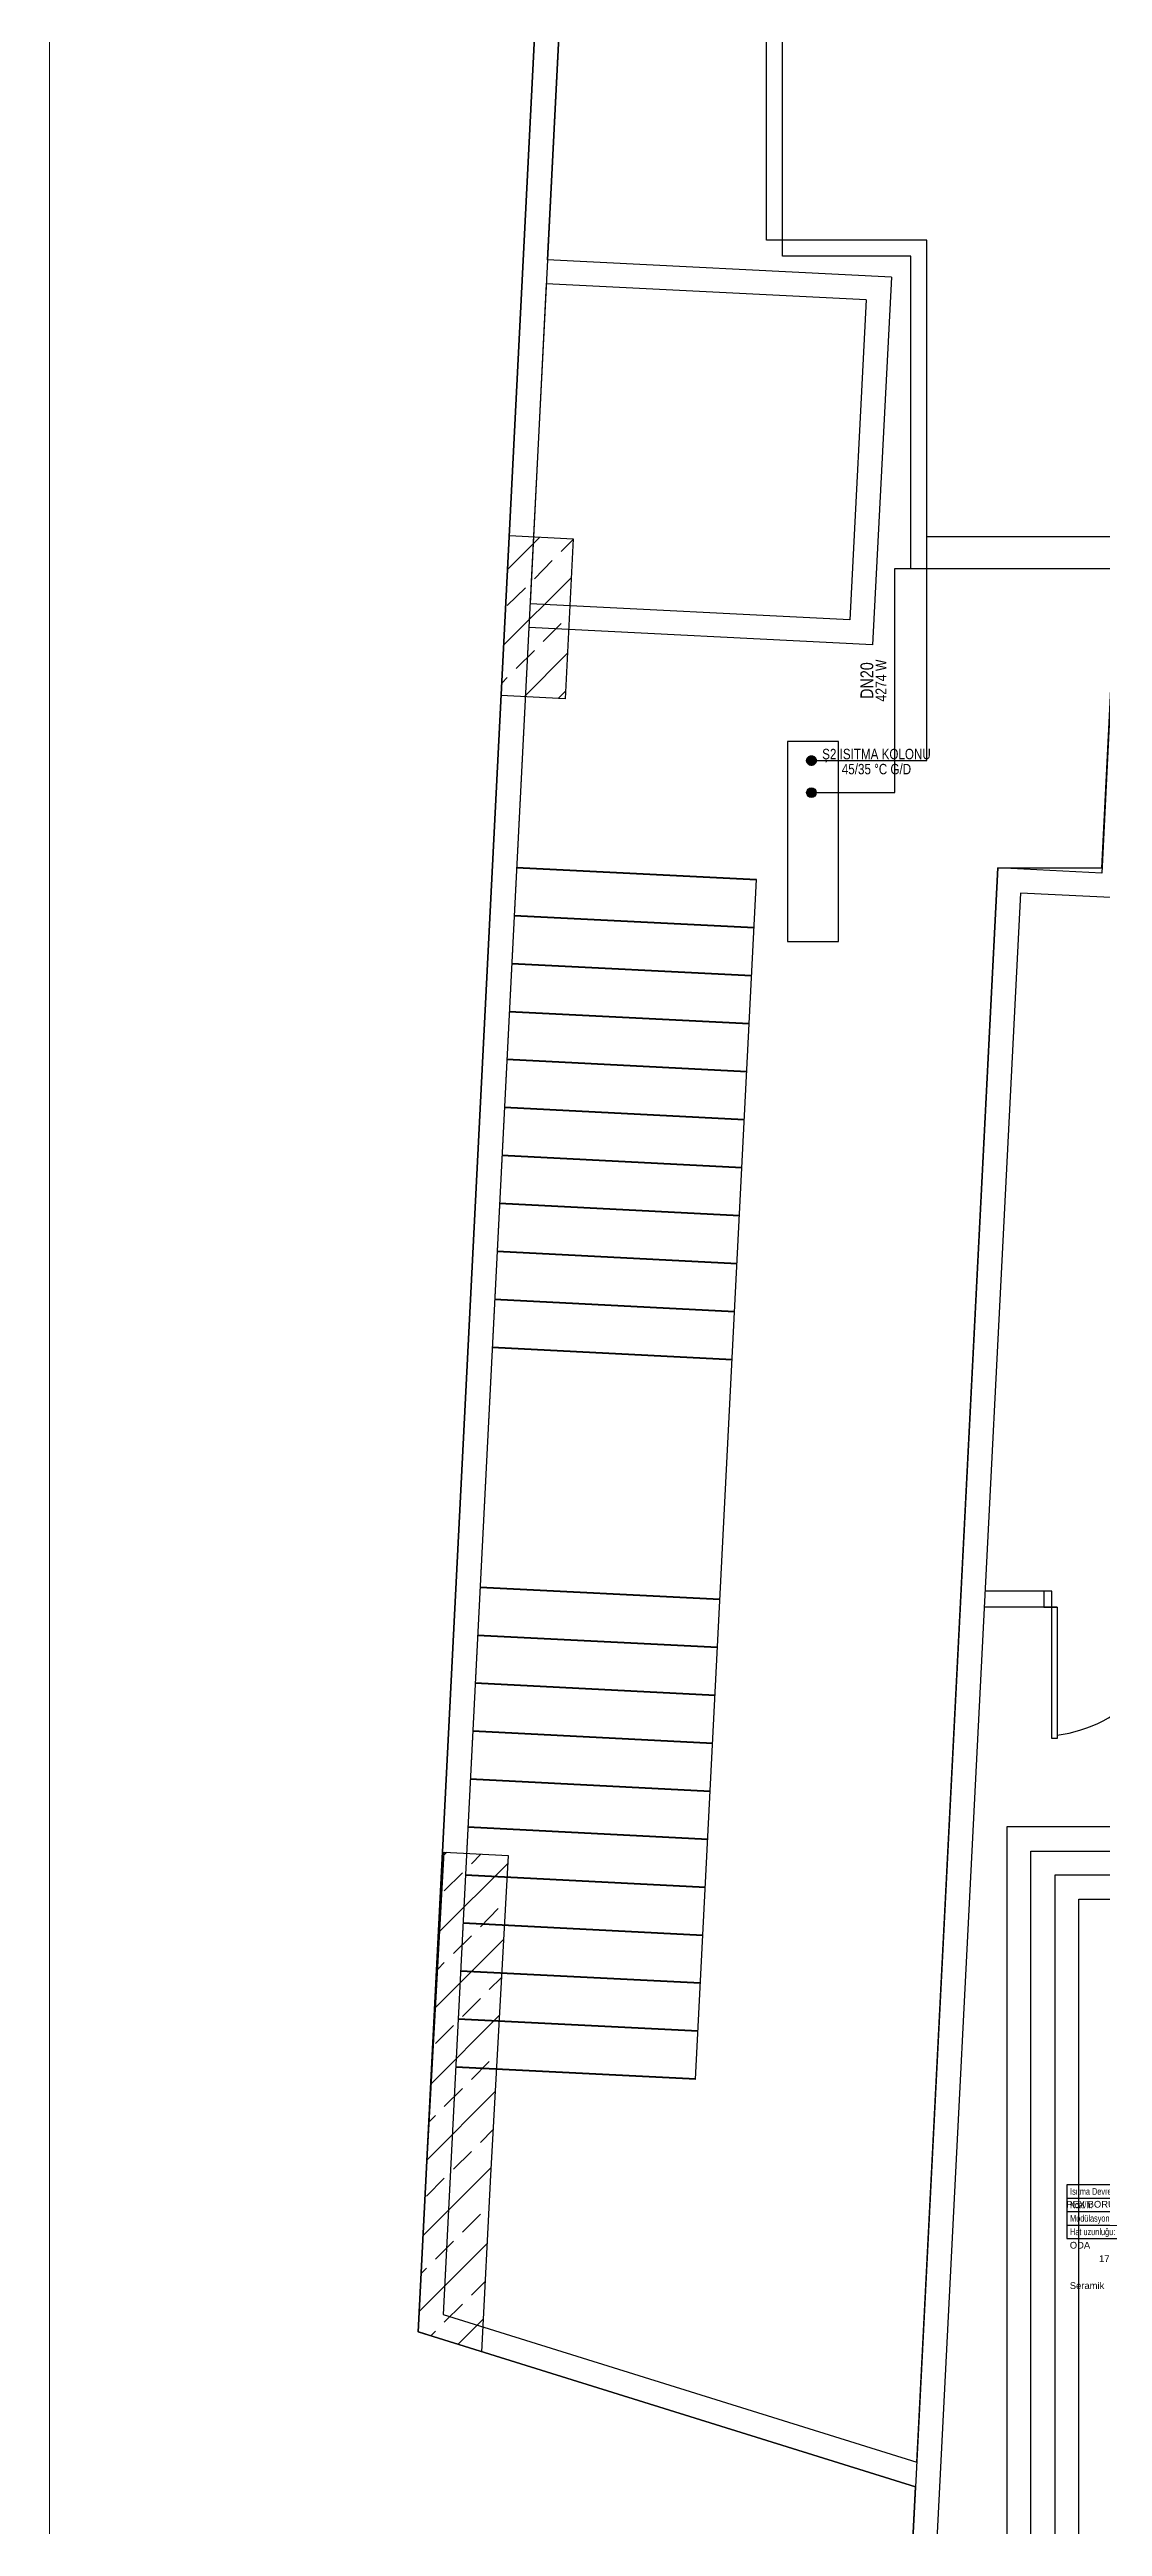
# Model space of a CAD drawing. Header units: centimetres. Extents: x 247996 to 315152, y -468471 to -440326.
# Drawn here: x 284877 to 285535, y -446903 to -445356 of the extents above; entities that cross this region are included whole.
import ezdxf
from ezdxf.enums import TextEntityAlignment as Align

# ---------------------------------------------------------------- set-up
doc = ezdxf.new("R2010")
doc.units = ezdxf.units.CM
doc.linetypes.add('ISITMA DONUS HATTI', pattern=[1.66, 1.57, -0.02, -0.07])
for name, color, linetype, lineweight in [('SCOTT-ANTED', 144, 'Continuous', 0), ('SCOTT-MTY-ISITMA-CAP', 41, 'Continuous', 30), ('SCOTT-MTY-ISITMA-DONUS-BORU', 30, 'ISITMA DONUS HATTI', 30), ('SCOTT-MTY-ISITMA-GIDIS-BORU', 10, 'Continuous', 30)]:
    doc.layers.add(name, color=color, linetype=linetype, lineweight=lineweight)
for name, color, linetype in [('SCOTT-MKDU0', 50, 'Continuous'), ('SCOTT-MTY-PEX-BORU', 1, 'Continuous'), ('SCOTT-MTY-RADYATÖR', 2, 'Continuous'), ('SCOTT-MTY-TES-SAFT', 8, 'Continuous')]:
    doc.layers.add(name, color=color, linetype=linetype)
doc.styles.add('MTYCAPLT', font='arial.ttf')
doc.styles.add('ROTAS', font='arial.ttf')

# ---------------------------------------------------------------- blocks, each defined once
blk = doc.blocks.new('T-KOLON-T')
blk.add_hatch(color=7).paths.add_polyline_path([(3, 0), (2.8, 1.1), (2.1, 2.1), (1.1, 2.8), (0, 3), (-1.1, 2.8), (-2.1, 2.1), (-2.8, 1.1), (-3, 0), (-2.8, -1.1), (-2.1, -2.1), (-1.1, -2.8), (0, -3), (1.1, -2.8), (2.1, -2.1), (2.8, -1.1)])
blk.add_circle((0, 0), 3)
blk = doc.blocks.new('MTY-ETIKET')
at = {"layer": 'SCOTT-MTY-RADYATÖR'}
for p, q in [((2.69, 0), (2.69, 8)), ((-7, 6), (8, 6)), ((-7, 4), (8, 4)), ((-7, 2), (8, 2))]:
    blk.add_line(p, q, dxfattribs=at)
blk.add_lwpolyline([(8, 0), (8, 8), (-7, 8), (-7, 0)], close=True, dxfattribs=at)
at = {"layer": 'SCOTT-MTY-RADYATÖR', "style": 'MTYCAPLT', "width": 0.65}
for s, p in [('Isıtma Devresi-No.:', (-6.5, 7)), ('Kcal/h:', (-6.5, 5)), ('Modülasyon Aralığı:', (-6.5, 3)), ('Hat uzunluğu:', (-6.5, 1))]:
    blk.add_text(s, height=1, rotation=360, dxfattribs=at).set_placement(p, align=Align.MIDDLE_LEFT)
for tag, p in [('NO1_001', (5.8, 6.5)), ('AR_001', (6.25, 2.5)), ('UZ_001', (6.31, 0.51))]:
    blk.add_attdef(tag, p, '', height=1, rotation=360, dxfattribs=at)
at = {"layer": 'SCOTT-MTY-RADYATÖR', "color": 2, "style": 'MTYCAPLT', "width": 0.65}
for tag, p in [('BORU_001', (-7.07, 4.59)), ('YER_001', (2.9, 4.5))]:
    blk.add_attdef(tag, p, '', height=1, dxfattribs=at)
blk = doc.blocks.new('UHFGDUHGUFDGHD')
at = {"color": 3, "lineweight": 50}
for p, q in [((556704.4, 4532504.1), (556854.4, 4532504.1)), ((556704.4, 4532474.1), (556854.4, 4532474.1)), ((556704.4, 4532444.1), (556854.4, 4532444.1)), ((556704.4, 4532414.1), (556854.4, 4532414.1)), ((556704.4, 4532384.1), (556854.4, 4532384.1)), ((556704.4, 4532354.1), (556854.4, 4532354.1)), ((556704.4, 4532354.1), (556854.4, 4532354.1)), ((556704.4, 4532324.1), (556854.4, 4532324.1)), ((556704.4, 4532294.1), (556854.4, 4532294.1)), ((556704.4, 4532264.1), (556854.4, 4532264.1)), ((556704.4, 4532234.1), (556854.4, 4532234.1)), ((556704.4, 4532204.1), (556854.4, 4532204.1)), ((556704.4, 4532054.1), (556854.4, 4532054.1)), ((556704.4, 4532024.1), (556854.4, 4532024.1)), ((556704.4, 4531994.1), (556854.4, 4531994.1)), ((556704.4, 4531964.1), (556854.4, 4531964.1)), ((556704.4, 4531934.1), (556854.4, 4531934.1)), ((556704.4, 4531904.1), (556854.4, 4531904.1)), ((556704.4, 4531904.1), (556854.4, 4531904.1)), ((556704.4, 4531874.1), (556854.4, 4531874.1)), ((556704.4, 4531844.1), (556854.4, 4531844.1)), ((556704.4, 4531814.1), (556854.4, 4531814.1)), ((556704.4, 4531784.1), (556854.4, 4531784.1)), ((556704.4, 4531754.1), (556854.4, 4531754.1))]:
    blk.add_line(p, q, dxfattribs=at)

msp = doc.modelspace()

# ---------------------------------------------------------------- linework, layer by layer
at = {"layer": 'SCOTT-ANTED'}
msp.add_line((284877.3, -440326.5), (284877.3, -447826.5), dxfattribs=at)
at = {"layer": 'SCOTT-MKDU0', "color": 8, "ltscale": 0.03}
for p, q in [((285311, -443063.7), (285188.1, -445487.2)), ((285294.5, -443092.8), (285107.5, -446781.3)), ((285107.5, -446781.3), (285294.5, -443092.8)), ((285303.9, -443204.7), (285123.1, -446770.5)), ((285402.9, -445498.1), (285188.1, -445487.2)), ((285187.4, -445502.2), (285177.3, -445702)), ((285387.1, -445512.3), (285187.4, -445502.2)), ((285402.9, -445498.1), (285391.2, -445727.8)), ((285387.1, -445512.3), (285377, -445712.1)), ((285159.3, -445759.4), (285164.4, -445659.5)), ((285163.4, -445680.5), (285183.4, -445660.5)), ((285164.4, -445659.5), (285204.3, -445661.5)), ((285196.8, -445669.5), (285204.3, -445662)), ((285204.3, -445661.5), (285199.3, -445761.4)), ((285161, -445727.8), (285203.1, -445685.7)), ((285180, -445686.4), (285191.2, -445675.1)), ((285163.1, -445703.2), (285174.4, -445692)), ((285377, -445712.1), (285177.3, -445702)), ((285542.7, -445701.7), (285534.2, -445870.3)), ((285534.4, -445867), (285542.7, -445701.7)), ((285176.5, -445716.9), (285123.1, -446770.5)), ((285391.2, -445727.8), (285176.5, -445716.9)), ((285185.6, -445725.7), (285196.8, -445714.4)), ((285168.7, -445742.5), (285180, -445731.3)), ((285173.6, -445760.1), (285200.7, -445733)), ((285159.9, -445751.4), (285163.1, -445748.1)), ((285199.3, -445761.4), (285159.3, -445759.4)), ((285194.9, -445761.2), (285199.5, -445756.6)), ((285469.3, -445867), (285411.7, -447001.9)), ((285418.8, -446862.7), (285469.3, -445867)), ((285534.2, -445870.3), (285469.3, -445867)), ((285469.3, -445867), (285534.4, -445867)), ((285280.7, -446623.4), (285318.7, -445874.3)), ((285483.5, -445882.7), (285426.5, -447006.5)), ((285548.4, -445886), (285483.5, -445882.7)), ((285503.1, -446318.8), (285461.4, -446318.8)), ((285506.4, -446328.8), (285461.4, -446328.8)), ((285112.7, -446681.5), (285123.7, -446481.8)), ((285121, -446531.1), (285163.4, -446488.8)), ((285123.6, -446483.6), (285125.4, -446481.8)), ((285123.7, -446481.8), (285163.6, -446483.8)), ((285140.7, -446489), (285146.7, -446482.9)), ((285163.6, -446483.8), (285152.7, -446683.6)), ((285123.8, -446505.8), (285135.1, -446494.6)), ((285146.3, -446528.3), (285157.5, -446517)), ((285118.4, -446578.6), (285160.7, -446536.3)), ((285129.5, -446545.1), (285140.7, -446533.9)), ((285119.7, -446554.9), (285123.8, -446550.7)), ((285151.9, -446567.5), (285159.4, -446560)), ((285115.8, -446626.2), (285158.1, -446583.8)), ((285135.1, -446584.4), (285146.3, -446573.2)), ((285118.2, -446601.2), (285129.5, -446590)), ((285140.7, -446623.7), (285151.9, -446612.5)), ((285113.2, -446673.7), (285155.5, -446631.3)), ((285123.8, -446640.5), (285135.1, -446629.3)), ((285114.5, -446649.9), (285118.2, -446646.1)), ((285146.3, -446663), (285154.2, -446655)), ((285129.5, -446679.8), (285140.7, -446668.6)), ((285107.7, -446781.4), (285112.7, -446681.5)), ((285110.7, -446721), (285148.4, -446683.3)), ((285112.6, -446696.6), (285123.8, -446685.4)), ((285127.6, -446682.2), (285127.6, -446682.2)), ((285127.6, -446682.3), (285127.6, -446682.3)), ((285152.7, -446683.5), (285147.1, -446793.7)), ((285148.4, -446683.3), (285152.9, -446678.8)), ((285135.1, -446719.1), (285146.3, -446707.9)), ((285118.2, -446735.9), (285129.5, -446724.7)), ((285108.3, -446768.3), (285150.5, -446726.1)), ((285109.5, -446744.6), (285112.6, -446741.5)), ((285140.7, -446758.4), (285149.3, -446749.8)), ((285123.1, -446770.5), (285418.8, -446862.7)), ((285123.1, -446770.5), (285418.8, -446862.7)), ((285123.8, -446775.2), (285135.1, -446764)), ((285107.5, -446781.3), (285418, -446878.1)), ((285418, -446878.1), (285107.5, -446781.3)), ((285147.1, -446793.7), (285107.7, -446781.4)), ((285115.3, -446783.7), (285118.2, -446780.8)), ((285132.4, -446789.1), (285148.1, -446773.4)), ((285411.7, -447001.9), (285418, -446878.1))]:
    msp.add_line(p, q, dxfattribs=at)
msp.add_lwpolyline([(285503.1, -446318.8), (285498.1, -446318.8), (285498.1, -446328.8), (285503.1, -446328.8), (285503.1, -446318.8)], dxfattribs=at)
msp.add_lwpolyline([(285503.1, -446328.8), (285506.4, -446328.8), (285506.4, -446410.7), (285503.1, -446410.7)], close=True, dxfattribs=at)
msp.add_arc((285494.5, -446320.6), 88.9, 277.6747, 354.6919, dxfattribs=at)
at = {"layer": 'SCOTT-MTY-ISITMA-DONUS-BORU'}
for points in [[(285425, -445660), (285425, -445475), (285325, -445475), (285325, -444195), (285558, -444195)], [(285353, -445800), (285425, -445800), (285425, -445660)], [(285425, -445660), (285760, -445660)]]:
    msp.add_lwpolyline(points, dxfattribs=at)
at = {"layer": 'SCOTT-MTY-ISITMA-GIDIS-BORU'}
for points in [[(285415, -445680), (285415, -445485), (285335, -445485), (285335, -444211), (285575, -444211)], [(285353, -445820), (285405, -445820), (285405, -445680), (285415, -445680)], [(285415, -445680), (285745, -445680)]]:
    msp.add_lwpolyline(points, dxfattribs=at)
at = {"layer": 'SCOTT-MTY-PEX-BORU'}
for points in [[(285726, -445738), (285726, -445745), (285698.1, -445745), (285698.1, -445933), (285676.1, -445933), (285676.1, -446273), (285668.1, -446273), (285668.1, -446309), (285572.1, -446309), (285572.1, -446457), (285608.1, -446457), (285608.1, -446461), (285608.7, -446461), (285608.7, -446466), (285475, -446466), (285475, -446980)], [(285490, -446965), (285490, -446481), (285608.7, -446481), (285608.7, -446477), (285608.1, -446477), (285608.1, -446473), (285564.1, -446473), (285564.1, -446301), (285655.1, -446301), (285655.1, -445795), (285730, -445795), (285730, -445738)], [(285608.7, -446980), (285608.7, -446496), (285505, -446496), (285505, -446950)], [(285520, -446935), (285520, -446511), (285593.7, -446511), (285593.7, -446965)]]:
    msp.add_lwpolyline(points, dxfattribs=at)
at = {"layer": 'SCOTT-MTY-TES-SAFT'}
msp.add_lwpolyline([(285338, -445913), (285370, -445913), (285370, -445788), (285338, -445788)], close=True, dxfattribs=at)

# ---------------------------------------------------------------- block references
at = {"layer": 'SCOTT-MKDU0', "color": 8, "ltscale": 0.03, "rotation": 357.0978192426773}
msp.add_blockref('UHFGDUHGUFDGHD', (-500306.5, -4944371.1), dxfattribs=at)
at = {"layer": 'SCOTT-MTY-ISITMA-DONUS-BORU'}
msp.add_blockref('T-KOLON-T', (285353, -445800), dxfattribs=at)
at = {"layer": 'SCOTT-MTY-ISITMA-GIDIS-BORU'}
msp.add_blockref('T-KOLON-T', (285353, -445820), dxfattribs=at)
at = {"layer": 'SCOTT-MTY-PEX-BORU'}
ref = msp.add_blockref('MTY-ETIKET', (285541.8, -446723), dxfattribs=dict(at, xscale=4.2, yscale=4.2))
ref.add_attrib('UZ_001', '63.8 m', (285568.3, -446720.9), dxfattribs={"height": 4.2, "rotation": 360, "style": 'MTYCAPLT'})
ref.add_attrib('AR_001', '15.0', (285568.1, -446712.5), dxfattribs={"height": 4.2, "rotation": 360, "style": 'MTYCAPLT'})
ref.add_attrib('NO1_001', '1E1.4', (285566.2, -446695.7), dxfattribs={"height": 4.2, "rotation": 360, "style": 'MTYCAPLT'})
ref.add_attrib('BORU_001', 'PEX BORU, 16 x 2.0', (285512.1, -446703.7), dxfattribs={"height": 4.2, "style": 'MTYCAPLT'})
ref.add_attrib('MAHAL_001', 'ODA', (285514.3, -446729.3), dxfattribs={"height": 4.2, "style": 'MTYCAPLT'})
ref.add_attrib('NO_001', '1E1.4', (285567.8, -446729.3), dxfattribs={"height": 4.2, "style": 'MTYCAPLT'})
ref.add_attrib('DERECE_001', '20°C', (285557.6, -446737.7), dxfattribs={"height": 4.2, "style": 'MTYCAPLT'})
ref.add_attrib('KCAL/H:_001', '179.7W', (285532.6, -446737.7), dxfattribs={"height": 4.2, "style": 'MTYCAPLT'})
ref.add_attrib('ALAN_001', '6.87 m²', (285563.7, -446746.1), dxfattribs={"height": 4.2, "style": 'MTYCAPLT'})
ref.add_attrib('MALZEMECINSI_001', 'Seramik', (285514.3, -446754.5), dxfattribs={"height": 4.2, "style": 'MTYCAPLT'})

# ---------------------------------------------------------------- texts
at = {"layer": 'SCOTT-MTY-ISITMA-CAP', "style": 'ROTAS', "width": 0.8}
for s, height, p in [('DN20', 8, (285387.6, -445750)), ('4274 W', 6.8, (285396.4, -445750))]:
    msp.add_text(s, height=height, rotation=90, dxfattribs=at).set_placement(p, align=Align.MIDDLE_CENTER)
at = {"layer": 'SCOTT-MTY-TES-SAFT', "style": 'ROTAS', "width": 0.8}
for s, p in [('Ş2 ISITMA KOLONU', (285393.6, -445795.9)), ('45/35 °C G/D', (285393.6, -445805.3))]:
    msp.add_text(s, height=6.5, dxfattribs=at).set_placement(p, align=Align.MIDDLE_CENTER)

doc.saveas('drawing.dxf')
